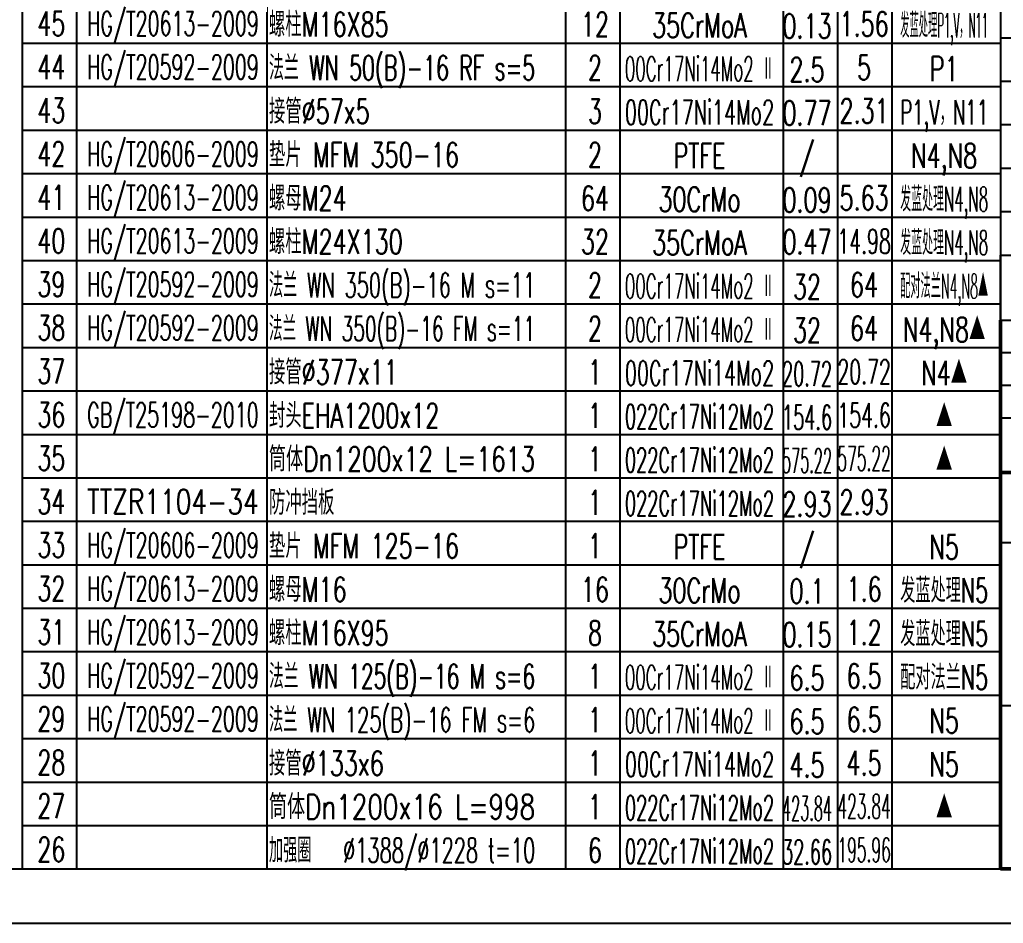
# Model space of a CAD drawing. Header units: millimetres. Extents: x -1250 to 28450, y -500 to 41550.
# Drawn here: x 9926 to 18977, y -500 to 7816 of the extents above; entities that cross this region are included whole.
import ezdxf
from ezdxf.enums import TextEntityAlignment as Align

# ---------------------------------------------------------------- set-up
doc = ezdxf.new("R2010")
doc.units = ezdxf.units.MM
doc.header["$LTSCALE"] = 500
for name, color, linetype in [('1轮廓实线层', 7, 'Continuous'), ('2细线层', 4, 'Continuous'), ('6文字层', 3, 'Continuous'), ('图框层', 7, 'Continuous')]:
    doc.layers.add(name, color=color, linetype=linetype)
for name, color, linetype, lineweight in [('字号尺寸', 1, 'Continuous', 25), ('表格线', 4, 'Continuous', 25), ('轮廓线', 7, 'Continuous', 50)]:
    doc.layers.add(name, color=color, linetype=linetype, lineweight=lineweight)
doc.styles.add('PC_TEXTSTYLE', font='romans.shx', dxfattribs={"width": 0.67, "bigfont": 'hzfs.shx'})

# ---------------------------------------------------------------- blocks, each defined once
blk = doc.blocks.new('PC_MXBTITLERECORD')
at = {"layer": '1轮廓实线层'}
for p, q in [((-180, 0), (-180, 12)), ((0, 0), (0, 12))]:
    blk.add_line(p, q, dxfattribs=at)
at = {"layer": '2细线层'}
for p, q in [((-169, 12), (-169, 0)), ((-132, 12), (-132, 0)), ((-99, 12), (-99, 0)), ((-88, 12), (-88, 0)), ((-53, 12), (-53, 0)), ((-42, 12), (-42, 6)), ((-30, 12), (-30, 0)), ((-30, 6), (-53, 6))]:
    blk.add_line(p, q, dxfattribs=at)
at = {"style": 'PC_TEXTSTYLE', "flags": 1}
blk.add_attdef('Fo oFShowMe', (-53, 6), '', height=0.00000005, dxfattribs=at)
at = {"layer": '6文字层', "style": 'PC_TEXTSTYLE', "width": 0.667}
for s, height, p in [('单 件', 4, (-47.45, 8.84)), ('总 计', 4, (-35.96, 8.94)), ('序号', 5, (-174.77, 6)), ('代     号', 5, (-151.09, 6)), ('名     称', 5, (-116.06, 6)), ('数量', 5, (-93.71, 6)), ('材      料', 5, (-71.89, 6)), ('备     注', 5, (-15.57, 6)), ('重    量', 4, (-41.65, 2.94))]:
    blk.add_text(s, height=height, dxfattribs=at).set_placement(p, align=Align.MIDDLE)
blk = doc.blocks.new('PC_MXB_BLOCK')
at = {"layer": '1轮廓实线层'}
for p, q in [((-180, 8), (-180, 0)), ((0, 8), (0, 0))]:
    blk.add_line(p, q, dxfattribs=at)
at = {"layer": '2细线层'}
for p, q in [((-180, 8), (0, 8)), ((-170, 8), (-170, 0)), ((-135, 8), (-135, 0)), ((-80, 8), (-80, 0)), ((-70, 8), (-70, 0)), ((-40, 8), (-40, 0)), ((-30, 8), (-30, 0)), ((-20, 8), (-20, 0)), ((-180, 0), (0, 0))]:
    blk.add_line(p, q, dxfattribs=at)
at = {"layer": '6文字层', "style": 'PC_TEXTSTYLE'}
for tag, width, p, p2 in [('序号', 0.761914, (-178.38, 1.35), (-170.92, 1.35)), ('代号', 3.223755, (-168.05, 1.35), (-136.48, 1.35)), ('名称', 4.940764, (-134.6, 1.2), (-85.61, 1.2)), ('数量', 0.899921, (-79.06, 1.2), (-70.17, 1.2)), ('材料', 2.770445, (-69.1, 1.01), (-41.63, 1.01)), ('单重', 0.940432, (-40.19, 0.89), (-30.98, 0.89)), ('总重', 1.004827, (-30, 1.27), (-20.16, 1.27)), ('备注', 1.618246, (-18.43, 1.02), (-2.25, 1.02))]:
    blk.add_attdef(tag, text='', height=4.5, dxfattribs=dict(at, width=width)).set_placement(p, p2, align=Align.FIT)

msp = doc.modelspace()

# ---------------------------------------------------------------- linework, layer by layer
for p, q in [((18950, 5050.32), (27950, 5050.32)), ((18950, 3650.23), (27950, 3650.23)), ((27950, 3650.23), (18950, 3650.23))]:
    msp.add_line(p, q)
at = {"layer": '2细线层'}
msp.add_line((-1250, -500), (28450, -500), dxfattribs=at)
at = {"layer": '图框层'}
msp.add_line((0, 0), (27950, 0), dxfattribs=at)
at = {"layer": '字号尺寸'}
for p, q in [((27950.57, 3000.19), (18950, 3000.19)), ((27950, 1502.48), (18950, 1502.48))]:
    msp.add_line(p, q, dxfattribs=at)
at = {"layer": '表格线'}
for p, q in [((27950, 4750.3), (18950, 4750.3)), ((27950, 4450.28), (18950, 4450.28)), ((27950, 4150.26), (18950, 4150.26))]:
    msp.add_line(p, q, dxfattribs=at)
at = {"layer": '轮廓线'}
for p, q in [((18950, 3650.23), (18950, 5050.32)), ((18950, 3650.23), (27950, 3650.23)), ((18950, 3650.23), (27950, 3650.23)), ((18950, 3650.23), (18950, 0)), ((18950, 3650.23), (27950, 3650.23)), ((18950, 0), (27950, 0))]:
    msp.add_line(p, q, dxfattribs=at)

# ---------------------------------------------------------------- block references
at = {"layer": '图框层'}
ref = msp.add_blockref('PC_MXB_BLOCK', (18950, 7600), dxfattribs=dict(at, xscale=50, yscale=50, zscale=50))
ref.add_attrib('材料', '35CrMoA', dxfattribs={"layer": '6文字层', "height": 225, "style": 'PC_TEXTSTYLE', "width": 0.67}).set_placement((16181.8, 7650.52), align=Align.CENTER)
ref.add_attrib('代号', 'HG/T20613-2009', dxfattribs={"layer": '6文字层', "height": 225, "style": 'PC_TEXTSTYLE', "width": 0.520522}).set_placement((10547.66, 7667.44), (12125.96, 7667.44), align=Align.FIT)
ref.add_attrib('序号', '45', dxfattribs={"layer": '6文字层', "height": 225, "style": 'PC_TEXTSTYLE', "width": 0.67}).set_placement((10217.42, 7667.44), align=Align.CENTER)
ref.add_attrib('名称', '螺柱M16X85', (12219.83, 7659.77), dxfattribs={"layer": '6文字层', "height": 225, "style": 'PC_TEXTSTYLE', "width": 0.67})
ref.add_attrib('数量', '12', dxfattribs={"layer": '6文字层', "height": 225, "style": 'PC_TEXTSTYLE', "width": 0.67}).set_placement((15219.4, 7659.77), align=Align.CENTER)
ref.add_attrib('备注', '发蓝处理P1,V，N11', dxfattribs={"layer": '6文字层', "height": 225, "style": 'PC_TEXTSTYLE', "width": 0.317132}).set_placement((18028.43, 7651.23), (18837.56, 7651.23), align=Align.FIT)
ref.add_attrib('单重', '0.13', dxfattribs={"layer": '6文字层', "height": 225, "style": 'PC_TEXTSTYLE', "width": 0.67}).set_placement((17170.84, 7644.36), align=Align.CENTER)
ref.add_attrib('总重', '1.56', dxfattribs={"layer": '6文字层', "height": 225, "style": 'PC_TEXTSTYLE', "width": 0.67}).set_placement((17695.97, 7663.28), align=Align.CENTER)
ref = msp.add_blockref('PC_MXB_BLOCK', (27950, 7650.32), dxfattribs=dict(at, xscale=50, yscale=50, zscale=50))
ref.add_attrib('材料', '35CrMoA', dxfattribs={"layer": '6文字层', "height": 225, "style": 'PC_TEXTSTYLE', "width": 0.67}).set_placement((25181.8, 7700.83), align=Align.CENTER)
ref.add_attrib('代号', 'HG/T20613-2009', dxfattribs={"layer": '6文字层', "height": 225, "style": 'PC_TEXTSTYLE', "width": 0.520522}).set_placement((19547.66, 7717.76), (21125.96, 7717.76), align=Align.FIT)
ref.add_attrib('序号', '6', dxfattribs={"layer": '6文字层', "height": 225, "style": 'PC_TEXTSTYLE', "width": 0.67}).set_placement((19217.42, 7717.76), align=Align.CENTER)
ref.add_attrib('名称', '螺柱M12X75', (21219.83, 7710.09), dxfattribs={"layer": '6文字层', "height": 225, "style": 'PC_TEXTSTYLE', "width": 0.67})
ref.add_attrib('数量', '12', dxfattribs={"layer": '6文字层', "height": 225, "style": 'PC_TEXTSTYLE', "width": 0.67}).set_placement((24219.4, 7710.09), align=Align.CENTER)
ref.add_attrib('备注', '发蓝处理N10,S,N9', dxfattribs={"layer": '6文字层', "height": 225, "style": 'PC_TEXTSTYLE', "width": 0.323649}).set_placement((27028.43, 7701.55), (27837.56, 7701.55), align=Align.FIT)
ref.add_attrib('单重', '0.13', dxfattribs={"layer": '6文字层', "height": 225, "style": 'PC_TEXTSTYLE', "width": 0.67}).set_placement((26170.84, 7694.67), align=Align.CENTER)
ref.add_attrib('总重', '1.56', dxfattribs={"layer": '6文字层', "height": 225, "style": 'PC_TEXTSTYLE', "width": 0.67}).set_placement((26695.97, 7713.6), align=Align.CENTER)
ref = msp.add_blockref('PC_MXB_BLOCK', (27950, 7250.32), dxfattribs=dict(at, xscale=50, yscale=50, zscale=50))
ref.add_attrib('材料', '00Cr17Ni14Mo2 Ⅱ', dxfattribs={"layer": '6文字层', "height": 225, "style": 'PC_TEXTSTYLE', "width": 0.448367}).set_placement((24494.96, 7300.83), (25868.64, 7300.83), align=Align.FIT)
ref.add_attrib('代号', 'HG/T20592-2009', dxfattribs={"layer": '6文字层', "height": 225, "style": 'PC_TEXTSTYLE', "width": 0.520522}).set_placement((19547.66, 7317.76), (21125.96, 7317.76), align=Align.FIT)
ref.add_attrib('序号', '5', dxfattribs={"layer": '6文字层', "height": 225, "style": 'PC_TEXTSTYLE', "width": 0.67}).set_placement((19217.42, 7317.76), align=Align.CENTER)
ref.add_attrib('名称', '法兰 WN 25(B)-16 M s=4', dxfattribs={"layer": '6文字层', "height": 225, "style": 'PC_TEXTSTYLE', "width": 0.548754}).set_placement((21219.83, 7310.09), (23669.63, 7310.09), align=Align.FIT)
ref.add_attrib('数量', '3', dxfattribs={"layer": '6文字层', "height": 225, "style": 'PC_TEXTSTYLE', "width": 0.67}).set_placement((24219.4, 7310.09), align=Align.CENTER)
ref.add_attrib('备注', '配对法兰N10,S,N9', dxfattribs={"layer": '6文字层', "height": 225, "style": 'PC_TEXTSTYLE', "width": 0.323649}).set_placement((27028.43, 7301.55), (27837.56, 7301.55), align=Align.FIT)
ref.add_attrib('单重', '1', dxfattribs={"layer": '6文字层', "height": 225, "style": 'PC_TEXTSTYLE', "width": 0.67}).set_placement((26170.84, 7294.67), align=Align.CENTER)
ref.add_attrib('总重', '3', dxfattribs={"layer": '6文字层', "height": 225, "style": 'PC_TEXTSTYLE', "width": 0.67}).set_placement((26695.97, 7313.6), align=Align.CENTER)
ref = msp.add_blockref('PC_MXB_BLOCK', (18950, 7200), dxfattribs=dict(at, xscale=50, yscale=50, zscale=50))
ref.add_attrib('材料', '00Cr17Ni14Mo2 Ⅱ', dxfattribs={"layer": '6文字层', "height": 225, "style": 'PC_TEXTSTYLE', "width": 0.448367}).set_placement((15494.96, 7250.52), (16868.64, 7250.52), align=Align.FIT)
ref.add_attrib('代号', 'HG/T20592-2009', dxfattribs={"layer": '6文字层', "height": 225, "style": 'PC_TEXTSTYLE', "width": 0.520522}).set_placement((10547.66, 7267.44), (12125.96, 7267.44), align=Align.FIT)
ref.add_attrib('序号', '44', dxfattribs={"layer": '6文字层', "height": 225, "style": 'PC_TEXTSTYLE', "width": 0.67}).set_placement((10217.42, 7267.44), align=Align.CENTER)
ref.add_attrib('名称', '法兰 WN 50(B)-16 RF s=5', dxfattribs={"layer": '6文字层', "height": 225, "style": 'PC_TEXTSTYLE', "width": 0.530915}).set_placement((12219.83, 7259.77), (14669.63, 7259.77), align=Align.FIT)
ref.add_attrib('数量', '2', dxfattribs={"layer": '6文字层', "height": 225, "style": 'PC_TEXTSTYLE', "width": 0.67}).set_placement((15219.4, 7259.77), align=Align.CENTER)
ref.add_attrib('备注', 'P1', dxfattribs={"layer": '6文字层', "height": 225, "style": 'PC_TEXTSTYLE', "width": 0.67}).set_placement((18433, 7251.23), align=Align.CENTER)
ref.add_attrib('单重', '2.5', dxfattribs={"layer": '6文字层', "height": 225, "style": 'PC_TEXTSTYLE', "width": 0.67}).set_placement((17170.84, 7244.36), align=Align.CENTER)
ref.add_attrib('总重', '5', dxfattribs={"layer": '6文字层', "height": 225, "style": 'PC_TEXTSTYLE', "width": 0.67}).set_placement((17695.97, 7263.28), align=Align.CENTER)
ref = msp.add_blockref('PC_MXB_BLOCK', (27950, 6850.32), dxfattribs=dict(at, xscale=50, yscale=50, zscale=50))
ref.add_attrib('材料', '00Cr17Ni14Mo2 Ⅱ', dxfattribs={"layer": '6文字层', "height": 225, "style": 'PC_TEXTSTYLE', "width": 0.448367}).set_placement((24494.96, 6900.83), (25868.64, 6900.83), align=Align.FIT)
ref.add_attrib('代号', 'HG/T20592-2009', dxfattribs={"layer": '6文字层', "height": 225, "style": 'PC_TEXTSTYLE', "width": 0.520522}).set_placement((19547.66, 6917.76), (21125.96, 6917.76), align=Align.FIT)
ref.add_attrib('序号', '4', dxfattribs={"layer": '6文字层', "height": 225, "style": 'PC_TEXTSTYLE', "width": 0.67}).set_placement((19217.42, 6917.76), align=Align.CENTER)
ref.add_attrib('名称', '法兰 WN 25(B)-16 FM s=4', dxfattribs={"layer": '6文字层', "height": 225, "style": 'PC_TEXTSTYLE', "width": 0.52603}).set_placement((21219.83, 6910.09), (23669.63, 6910.09), align=Align.FIT)
ref.add_attrib('数量', '3', dxfattribs={"layer": '6文字层', "height": 225, "style": 'PC_TEXTSTYLE', "width": 0.67}).set_placement((24219.4, 6910.09), align=Align.CENTER)
ref.add_attrib('备注', 'N10,S,N9', dxfattribs={"layer": '6文字层', "height": 225, "style": 'PC_TEXTSTYLE', "width": 0.539415}).set_placement((27028.43, 6901.55), (27837.56, 6901.55), align=Align.FIT)
ref.add_attrib('单重', '1', dxfattribs={"layer": '6文字层', "height": 225, "style": 'PC_TEXTSTYLE', "width": 0.67}).set_placement((26170.84, 6894.67), align=Align.CENTER)
ref.add_attrib('总重', '3', dxfattribs={"layer": '6文字层', "height": 225, "style": 'PC_TEXTSTYLE', "width": 0.67}).set_placement((26695.97, 6913.6), align=Align.CENTER)
ref = msp.add_blockref('PC_MXB_BLOCK', (18950, 6800), dxfattribs=dict(at, xscale=50, yscale=50, zscale=50))
ref.add_attrib('材料', '00Cr17Ni14Mo2', dxfattribs={"layer": '6文字层', "height": 225, "style": 'PC_TEXTSTYLE', "width": 0.525451}).set_placement((15494.96, 6850.52), (16868.64, 6850.52), align=Align.FIT)
ref.add_attrib('序号', '43', dxfattribs={"layer": '6文字层', "height": 225, "style": 'PC_TEXTSTYLE', "width": 0.67}).set_placement((10217.42, 6867.44), align=Align.CENTER)
ref.add_attrib('名称', '接管%%c57x5', (12219.83, 6859.77), dxfattribs={"layer": '6文字层', "height": 225, "style": 'PC_TEXTSTYLE', "width": 0.67})
ref.add_attrib('数量', '3', dxfattribs={"layer": '6文字层', "height": 225, "style": 'PC_TEXTSTYLE', "width": 0.67}).set_placement((15219.4, 6859.77), align=Align.CENTER)
ref.add_attrib('备注', 'P1,V，N11', dxfattribs={"layer": '6文字层', "height": 225, "style": 'PC_TEXTSTYLE', "width": 0.521553}).set_placement((18028.43, 6851.23), (18837.56, 6851.23), align=Align.FIT)
ref.add_attrib('单重', '0.77', dxfattribs={"layer": '6文字层', "height": 225, "style": 'PC_TEXTSTYLE', "width": 0.67}).set_placement((17170.84, 6844.36), align=Align.CENTER)
ref.add_attrib('总重', '2.31', dxfattribs={"layer": '6文字层', "height": 225, "style": 'PC_TEXTSTYLE', "width": 0.67}).set_placement((17695.97, 6863.28), align=Align.CENTER)
ref = msp.add_blockref('PC_MXB_BLOCK', (18950, 6400), dxfattribs=dict(at, xscale=50, yscale=50, zscale=50))
ref.add_attrib('材料', 'PTFE', dxfattribs={"layer": '6文字层', "height": 225, "style": 'PC_TEXTSTYLE', "width": 0.67}).set_placement((16181.8, 6450.52), align=Align.CENTER)
ref.add_attrib('代号', 'HG/T20606-2009', dxfattribs={"layer": '6文字层', "height": 225, "style": 'PC_TEXTSTYLE', "width": 0.520522}).set_placement((10547.66, 6467.44), (12125.96, 6467.44), align=Align.FIT)
ref.add_attrib('序号', '42', dxfattribs={"layer": '6文字层', "height": 225, "style": 'PC_TEXTSTYLE', "width": 0.67}).set_placement((10217.42, 6467.44), align=Align.CENTER)
ref.add_attrib('名称', '垫片 MFM 350-16', (12219.83, 6459.77), dxfattribs={"layer": '6文字层', "height": 225, "style": 'PC_TEXTSTYLE', "width": 0.67})
ref.add_attrib('数量', '2', dxfattribs={"layer": '6文字层', "height": 225, "style": 'PC_TEXTSTYLE', "width": 0.67}).set_placement((15219.4, 6459.77), align=Align.CENTER)
ref.add_attrib('备注', 'N4,N8', dxfattribs={"layer": '6文字层', "height": 225, "style": 'PC_TEXTSTYLE', "width": 0.67}).set_placement((18433, 6451.23), align=Align.CENTER)
ref.add_attrib('单重', '/', dxfattribs={"layer": '6文字层', "height": 225, "style": 'PC_TEXTSTYLE', "width": 0.67}).set_placement((17170.84, 6444.36), align=Align.CENTER)
ref = msp.add_blockref('PC_MXB_BLOCK', (27950, 6450.32), dxfattribs=dict(at, xscale=50, yscale=50, zscale=50))
ref.add_attrib('材料', '00Cr17Ni14Mo2', dxfattribs={"layer": '6文字层', "height": 225, "style": 'PC_TEXTSTYLE', "width": 0.525451}).set_placement((24494.96, 6500.83), (25868.64, 6500.83), align=Align.FIT)
ref.add_attrib('序号', '3', dxfattribs={"layer": '6文字层', "height": 225, "style": 'PC_TEXTSTYLE', "width": 0.67}).set_placement((19217.42, 6517.76), align=Align.CENTER)
ref.add_attrib('名称', '接管%%c32x4', (21219.83, 6510.09), dxfattribs={"layer": '6文字层', "height": 225, "style": 'PC_TEXTSTYLE', "width": 0.67})
ref.add_attrib('数量', '1', dxfattribs={"layer": '6文字层', "height": 225, "style": 'PC_TEXTSTYLE', "width": 0.67}).set_placement((24219.4, 6510.09), align=Align.CENTER)
ref.add_attrib('备注', 'N10', dxfattribs={"layer": '6文字层', "height": 225, "style": 'PC_TEXTSTYLE', "width": 0.67}).set_placement((27433, 6501.55), align=Align.CENTER)
ref.add_attrib('单重', '0.44', dxfattribs={"layer": '6文字层', "height": 225, "style": 'PC_TEXTSTYLE', "width": 0.631949}).set_placement((25940.63, 6494.67), (26401.05, 6494.67), align=Align.FIT)
ref.add_attrib('总重', '0.44', dxfattribs={"layer": '6文字层', "height": 225, "style": 'PC_TEXTSTYLE', "width": 0.67}).set_placement((26695.97, 6513.6), align=Align.CENTER)
ref = msp.add_blockref('PC_MXB_BLOCK', (27950, 6050.32), dxfattribs=dict(at, xscale=50, yscale=50, zscale=50))
ref.add_attrib('材料', '00Cr17Ni14Mo2', dxfattribs={"layer": '6文字层', "height": 225, "style": 'PC_TEXTSTYLE', "width": 0.525451}).set_placement((24494.96, 6100.83), (25868.64, 6100.83), align=Align.FIT)
ref.add_attrib('序号', '2', dxfattribs={"layer": '6文字层', "height": 225, "style": 'PC_TEXTSTYLE', "width": 0.67}).set_placement((19217.42, 6117.76), align=Align.CENTER)
ref.add_attrib('名称', '接管%%c32x4', (21219.83, 6110.09), dxfattribs={"layer": '6文字层', "height": 225, "style": 'PC_TEXTSTYLE', "width": 0.67})
ref.add_attrib('数量', '1', dxfattribs={"layer": '6文字层', "height": 225, "style": 'PC_TEXTSTYLE', "width": 0.67}).set_placement((24219.4, 6110.09), align=Align.CENTER)
ref.add_attrib('备注', 'S', dxfattribs={"layer": '6文字层', "height": 225, "style": 'PC_TEXTSTYLE', "width": 0.67}).set_placement((27433, 6101.55), align=Align.CENTER)
ref.add_attrib('单重', '0.55', dxfattribs={"layer": '6文字层', "height": 225, "style": 'PC_TEXTSTYLE', "width": 0.67}).set_placement((26170.84, 6094.67), align=Align.CENTER)
ref.add_attrib('总重', '0.55', dxfattribs={"layer": '6文字层', "height": 225, "style": 'PC_TEXTSTYLE', "width": 0.67}).set_placement((26695.97, 6113.6), align=Align.CENTER)
ref = msp.add_blockref('PC_MXB_BLOCK', (18950, 6000), dxfattribs=dict(at, xscale=50, yscale=50, zscale=50))
ref.add_attrib('材料', '30CrMo', dxfattribs={"layer": '6文字层', "height": 225, "style": 'PC_TEXTSTYLE', "width": 0.67}).set_placement((16181.8, 6050.52), align=Align.CENTER)
ref.add_attrib('代号', 'HG/T20613-2009', dxfattribs={"layer": '6文字层', "height": 225, "style": 'PC_TEXTSTYLE', "width": 0.520522}).set_placement((10547.66, 6067.44), (12125.96, 6067.44), align=Align.FIT)
ref.add_attrib('序号', '41', dxfattribs={"layer": '6文字层', "height": 225, "style": 'PC_TEXTSTYLE', "width": 0.67}).set_placement((10217.42, 6067.44), align=Align.CENTER)
ref.add_attrib('名称', '螺母M24', (12219.83, 6059.77), dxfattribs={"layer": '6文字层', "height": 225, "style": 'PC_TEXTSTYLE', "width": 0.67})
ref.add_attrib('数量', '64', dxfattribs={"layer": '6文字层', "height": 225, "style": 'PC_TEXTSTYLE', "width": 0.67}).set_placement((15219.4, 6059.77), align=Align.CENTER)
ref.add_attrib('备注', '发蓝处理N4,N8', dxfattribs={"layer": '6文字层', "height": 225, "style": 'PC_TEXTSTYLE', "width": 0.409683}).set_placement((18028.43, 6051.23), (18837.56, 6051.23), align=Align.FIT)
ref.add_attrib('单重', '0.09', dxfattribs={"layer": '6文字层', "height": 225, "style": 'PC_TEXTSTYLE', "width": 0.67}).set_placement((17170.84, 6044.36), align=Align.CENTER)
ref.add_attrib('总重', '5.63', dxfattribs={"layer": '6文字层', "height": 225, "style": 'PC_TEXTSTYLE', "width": 0.67}).set_placement((17695.97, 6063.28), align=Align.CENTER)
ref = msp.add_blockref('PC_MXB_BLOCK', (18950, 5600), dxfattribs=dict(at, xscale=50, yscale=50, zscale=50))
ref.add_attrib('材料', '35CrMoA', dxfattribs={"layer": '6文字层', "height": 225, "style": 'PC_TEXTSTYLE', "width": 0.67}).set_placement((16181.8, 5650.52), align=Align.CENTER)
ref.add_attrib('代号', 'HG/T20613-2009', dxfattribs={"layer": '6文字层', "height": 225, "style": 'PC_TEXTSTYLE', "width": 0.520522}).set_placement((10547.66, 5667.44), (12125.96, 5667.44), align=Align.FIT)
ref.add_attrib('序号', '40', dxfattribs={"layer": '6文字层', "height": 225, "style": 'PC_TEXTSTYLE', "width": 0.67}).set_placement((10217.42, 5667.44), align=Align.CENTER)
ref.add_attrib('名称', '螺柱M24X130', (12219.83, 5659.77), dxfattribs={"layer": '6文字层', "height": 225, "style": 'PC_TEXTSTYLE', "width": 0.67})
ref.add_attrib('数量', '32', dxfattribs={"layer": '6文字层', "height": 225, "style": 'PC_TEXTSTYLE', "width": 0.67}).set_placement((15219.4, 5659.77), align=Align.CENTER)
ref.add_attrib('备注', '发蓝处理N4,N8', dxfattribs={"layer": '6文字层', "height": 225, "style": 'PC_TEXTSTYLE', "width": 0.409683}).set_placement((18028.43, 5651.23), (18837.56, 5651.23), align=Align.FIT)
ref.add_attrib('单重', '0.47', dxfattribs={"layer": '6文字层', "height": 225, "style": 'PC_TEXTSTYLE', "width": 0.67}).set_placement((17170.84, 5659.17), align=Align.CENTER)
ref.add_attrib('总重', '14.98', dxfattribs={"layer": '6文字层', "height": 225, "style": 'PC_TEXTSTYLE', "width": 0.527759}).set_placement((17450, 5663.28), (17941.95, 5663.28), align=Align.FIT)
ref = msp.add_blockref('PC_MXB_BLOCK', (27950, 5650.32), dxfattribs=dict(at, xscale=50, yscale=50, zscale=50))
ref.add_attrib('材料', '组合件', dxfattribs={"layer": '6文字层', "height": 225, "style": 'PC_TEXTSTYLE', "width": 0.67}).set_placement((25181.8, 5700.83), align=Align.CENTER)
ref.add_attrib('代号', 'TTZR1104-01', dxfattribs={"layer": '6文字层', "height": 225, "style": 'PC_TEXTSTYLE', "width": 0.701465}).set_placement((19547.66, 5717.76), (21125.96, 5717.76), align=Align.FIT)
ref.add_attrib('序号', '1', dxfattribs={"layer": '6文字层', "height": 225, "style": 'PC_TEXTSTYLE', "width": 0.67}).set_placement((19217.42, 5717.76), align=Align.CENTER)
ref.add_attrib('名称', '裙座', (21219.83, 5710.09), dxfattribs={"layer": '6文字层', "height": 225, "style": 'PC_TEXTSTYLE', "width": 0.67})
ref.add_attrib('数量', '1', dxfattribs={"layer": '6文字层', "height": 225, "style": 'PC_TEXTSTYLE', "width": 0.67}).set_placement((24219.4, 5710.09), align=Align.CENTER)
ref.add_attrib('单重', '4978.25', dxfattribs={"layer": '6文字层', "height": 225, "style": 'PC_TEXTSTYLE', "width": 0.338366}).set_placement((25940.63, 5694.67), (26401.05, 5694.67), align=Align.FIT)
ref.add_attrib('总重', '4978.25', dxfattribs={"layer": '6文字层', "height": 225, "style": 'PC_TEXTSTYLE', "width": 0.361536}).set_placement((26450, 5713.6), (26941.95, 5713.6), align=Align.FIT)
at = {"layer": '图框层', "xscale": 50, "yscale": 50, "zscale": 50}
msp.add_blockref('PC_MXBTITLERECORD', (27950, 5050.32), dxfattribs=at)
at = {"layer": '图框层'}
ref = msp.add_blockref('PC_MXB_BLOCK', (18950, 5200), dxfattribs=dict(at, xscale=50, yscale=50, zscale=50))
ref.add_attrib('材料', '00Cr17Ni14Mo2 Ⅱ', dxfattribs={"layer": '6文字层', "height": 225, "style": 'PC_TEXTSTYLE', "width": 0.448367}).set_placement((15494.96, 5250.52), (16868.64, 5250.52), align=Align.FIT)
ref.add_attrib('代号', 'HG/T20592-2009', dxfattribs={"layer": '6文字层', "height": 225, "style": 'PC_TEXTSTYLE', "width": 0.520522}).set_placement((10547.66, 5267.44), (12125.96, 5267.44), align=Align.FIT)
ref.add_attrib('序号', '39', dxfattribs={"layer": '6文字层', "height": 225, "style": 'PC_TEXTSTYLE', "width": 0.67}).set_placement((10217.42, 5267.44), align=Align.CENTER)
ref.add_attrib('名称', '法兰 WN 350(B)-16 M s=11', dxfattribs={"layer": '6文字层', "height": 225, "style": 'PC_TEXTSTYLE', "width": 0.508482}).set_placement((12219.83, 5259.77), (14669.63, 5259.77), align=Align.FIT)
ref.add_attrib('数量', '2', dxfattribs={"layer": '6文字层', "height": 225, "style": 'PC_TEXTSTYLE', "width": 0.67}).set_placement((15219.4, 5259.77), align=Align.CENTER)
ref.add_attrib('备注', '配对法兰N4,N8▲', dxfattribs={"layer": '6文字层', "height": 225, "style": 'PC_TEXTSTYLE', "width": 0.3628}).set_placement((18028.43, 5251.23), (18837.56, 5251.23), align=Align.FIT)
ref.add_attrib('单重', '32', dxfattribs={"layer": '6文字层', "height": 225, "style": 'PC_TEXTSTYLE', "width": 0.67}).set_placement((17170.84, 5244.36), align=Align.CENTER)
ref.add_attrib('总重', '64', dxfattribs={"layer": '6文字层', "height": 225, "style": 'PC_TEXTSTYLE', "width": 0.67}).set_placement((17695.97, 5263.28), align=Align.CENTER)
ref = msp.add_blockref('PC_MXB_BLOCK', (18950, 4800), dxfattribs=dict(at, xscale=50, yscale=50, zscale=50))
ref.add_attrib('材料', '00Cr17Ni14Mo2 Ⅱ', dxfattribs={"layer": '6文字层', "height": 225, "style": 'PC_TEXTSTYLE', "width": 0.448367}).set_placement((15494.96, 4850.52), (16868.64, 4850.52), align=Align.FIT)
ref.add_attrib('代号', 'HG/T20592-2009', dxfattribs={"layer": '6文字层', "height": 225, "style": 'PC_TEXTSTYLE', "width": 0.520522}).set_placement((10547.66, 4867.44), (12125.96, 4867.44), align=Align.FIT)
ref.add_attrib('序号', '38', dxfattribs={"layer": '6文字层', "height": 225, "style": 'PC_TEXTSTYLE', "width": 0.67}).set_placement((10217.42, 4867.44), align=Align.CENTER)
ref.add_attrib('名称', '法兰 WN 350(B)-16 FM s=11', dxfattribs={"layer": '6文字层', "height": 225, "style": 'PC_TEXTSTYLE', "width": 0.488911}).set_placement((12219.83, 4859.77), (14669.63, 4859.77), align=Align.FIT)
ref.add_attrib('数量', '2', dxfattribs={"layer": '6文字层', "height": 225, "style": 'PC_TEXTSTYLE', "width": 0.67}).set_placement((15219.4, 4859.77), align=Align.CENTER)
ref.add_attrib('备注', 'N4,N8▲', dxfattribs={"layer": '6文字层', "height": 225, "style": 'PC_TEXTSTYLE', "width": 0.67}).set_placement((18433, 4851.23), align=Align.CENTER)
ref.add_attrib('单重', '32', dxfattribs={"layer": '6文字层', "height": 225, "style": 'PC_TEXTSTYLE', "width": 0.67}).set_placement((17170.84, 4844.36), align=Align.CENTER)
ref.add_attrib('总重', '64', dxfattribs={"layer": '6文字层', "height": 225, "style": 'PC_TEXTSTYLE', "width": 0.67}).set_placement((17695.97, 4863.28), align=Align.CENTER)
ref = msp.add_blockref('PC_MXB_BLOCK', (18950, 4400), dxfattribs=dict(at, xscale=50, yscale=50, zscale=50))
ref.add_attrib('材料', '00Cr17Ni14Mo2', dxfattribs={"layer": '6文字层', "height": 225, "style": 'PC_TEXTSTYLE', "width": 0.525451}).set_placement((15494.96, 4450.52), (16868.64, 4450.52), align=Align.FIT)
ref.add_attrib('序号', '37', dxfattribs={"layer": '6文字层', "height": 225, "style": 'PC_TEXTSTYLE', "width": 0.67}).set_placement((10217.42, 4467.44), align=Align.CENTER)
ref.add_attrib('名称', '接管%%c377x11', (12219.83, 4459.77), dxfattribs={"layer": '6文字层', "height": 225, "style": 'PC_TEXTSTYLE', "width": 0.67})
ref.add_attrib('数量', '1', dxfattribs={"layer": '6文字层', "height": 225, "style": 'PC_TEXTSTYLE', "width": 0.67}).set_placement((15219.4, 4459.77), align=Align.CENTER)
ref.add_attrib('备注', 'N4▲', dxfattribs={"layer": '6文字层', "height": 225, "style": 'PC_TEXTSTYLE', "width": 0.67}).set_placement((18433, 4451.23), align=Align.CENTER)
ref.add_attrib('单重', '20.72', dxfattribs={"layer": '6文字层', "height": 225, "style": 'PC_TEXTSTYLE', "width": 0.493937}).set_placement((16940.63, 4444.36), (17401.05, 4444.36), align=Align.FIT)
ref.add_attrib('总重', '20.72', dxfattribs={"layer": '6文字层', "height": 225, "style": 'PC_TEXTSTYLE', "width": 0.527759}).set_placement((17450, 4463.28), (17941.95, 4463.28), align=Align.FIT)
ref = msp.add_blockref('PC_MXB_BLOCK', (18950, 4000), dxfattribs=dict(at, xscale=50, yscale=50, zscale=50))
ref.add_attrib('材料', '022Cr17Ni12Mo2', dxfattribs={"layer": '6文字层', "height": 225, "style": 'PC_TEXTSTYLE', "width": 0.485644}).set_placement((15494.96, 4050.52), (16868.64, 4050.52), align=Align.FIT)
ref.add_attrib('代号', 'GB/T25198-2010', dxfattribs={"layer": '6文字层', "height": 225, "style": 'PC_TEXTSTYLE', "width": 0.520522}).set_placement((10547.66, 4067.44), (12125.96, 4067.44), align=Align.FIT)
ref.add_attrib('序号', '36', dxfattribs={"layer": '6文字层', "height": 225, "style": 'PC_TEXTSTYLE', "width": 0.67}).set_placement((10217.42, 4067.44), align=Align.CENTER)
ref.add_attrib('名称', '封头EHA1200x12', (12219.83, 4059.77), dxfattribs={"layer": '6文字层', "height": 225, "style": 'PC_TEXTSTYLE', "width": 0.67})
ref.add_attrib('数量', '1', dxfattribs={"layer": '6文字层', "height": 225, "style": 'PC_TEXTSTYLE', "width": 0.67}).set_placement((15219.4, 4059.77), align=Align.CENTER)
ref.add_attrib('备注', '▲', dxfattribs={"layer": '6文字层', "height": 225, "style": 'PC_TEXTSTYLE', "width": 0.67}).set_placement((18433, 4051.23), align=Align.CENTER)
ref.add_attrib('单重', '154.6', dxfattribs={"layer": '6文字层', "height": 225, "style": 'PC_TEXTSTYLE', "width": 0.493937}).set_placement((16940.63, 4044.36), (17401.05, 4044.36), align=Align.FIT)
ref.add_attrib('总重', '154.6', dxfattribs={"layer": '6文字层', "height": 225, "style": 'PC_TEXTSTYLE', "width": 0.527759}).set_placement((17450, 4063.28), (17941.95, 4063.28), align=Align.FIT)
ref = msp.add_blockref('PC_MXB_BLOCK', (18950, 3600), dxfattribs=dict(at, xscale=50, yscale=50, zscale=50))
ref.add_attrib('材料', '022Cr17Ni12Mo2', dxfattribs={"layer": '6文字层', "height": 225, "style": 'PC_TEXTSTYLE', "width": 0.485644}).set_placement((15494.96, 3650.52), (16868.64, 3650.52), align=Align.FIT)
ref.add_attrib('序号', '35', dxfattribs={"layer": '6文字层', "height": 225, "style": 'PC_TEXTSTYLE', "width": 0.67}).set_placement((10217.42, 3667.44), align=Align.CENTER)
ref.add_attrib('名称', '筒体Dn1200x12 L=1613', dxfattribs={"layer": '6文字层', "height": 225, "style": 'PC_TEXTSTYLE', "width": 0.627004}).set_placement((12219.83, 3659.77), (14669.63, 3659.77), align=Align.FIT)
ref.add_attrib('数量', '1', dxfattribs={"layer": '6文字层', "height": 225, "style": 'PC_TEXTSTYLE', "width": 0.67}).set_placement((15219.4, 3659.77), align=Align.CENTER)
ref.add_attrib('备注', '▲', dxfattribs={"layer": '6文字层', "height": 225, "style": 'PC_TEXTSTYLE', "width": 0.67}).set_placement((18433, 3651.23), align=Align.CENTER)
ref.add_attrib('单重', '575.22', dxfattribs={"layer": '6文字层', "height": 225, "style": 'PC_TEXTSTYLE', "width": 0.401612}).set_placement((16940.63, 3644.36), (17401.05, 3644.36), align=Align.FIT)
ref.add_attrib('总重', '575.22', dxfattribs={"layer": '6文字层', "height": 225, "style": 'PC_TEXTSTYLE', "width": 0.429112}).set_placement((17450, 3663.28), (17941.95, 3663.28), align=Align.FIT)
ref = msp.add_blockref('PC_MXB_BLOCK', (18950, 3200), dxfattribs=dict(at, xscale=50, yscale=50, zscale=50))
ref.add_attrib('材料', '022Cr17Ni12Mo2', dxfattribs={"layer": '6文字层', "height": 225, "style": 'PC_TEXTSTYLE', "width": 0.485644}).set_placement((15494.96, 3250.52), (16868.64, 3250.52), align=Align.FIT)
ref.add_attrib('代号', 'TTZR1104-34', dxfattribs={"layer": '6文字层', "height": 225, "style": 'PC_TEXTSTYLE', "width": 0.678837}).set_placement((10547.66, 3267.44), (12125.96, 3267.44), align=Align.FIT)
ref.add_attrib('序号', '34', dxfattribs={"layer": '6文字层', "height": 225, "style": 'PC_TEXTSTYLE', "width": 0.67}).set_placement((10217.42, 3267.44), align=Align.CENTER)
ref.add_attrib('名称', '防冲挡板', (12219.83, 3259.77), dxfattribs={"layer": '6文字层', "height": 225, "style": 'PC_TEXTSTYLE', "width": 0.67})
ref.add_attrib('数量', '1', dxfattribs={"layer": '6文字层', "height": 225, "style": 'PC_TEXTSTYLE', "width": 0.67}).set_placement((15219.4, 3259.77), align=Align.CENTER)
ref.add_attrib('单重', '2.93', dxfattribs={"layer": '6文字层', "height": 225, "style": 'PC_TEXTSTYLE', "width": 0.67}).set_placement((17170.84, 3244.36), align=Align.CENTER)
ref.add_attrib('总重', '2.93', dxfattribs={"layer": '6文字层', "height": 225, "style": 'PC_TEXTSTYLE', "width": 0.67}).set_placement((17695.97, 3263.28), align=Align.CENTER)
ref = msp.add_blockref('PC_MXB_BLOCK', (18950, 2800), dxfattribs=dict(at, xscale=50, yscale=50, zscale=50))
ref.add_attrib('材料', 'PTFE', dxfattribs={"layer": '6文字层', "height": 225, "style": 'PC_TEXTSTYLE', "width": 0.67}).set_placement((16181.8, 2850.52), align=Align.CENTER)
ref.add_attrib('代号', 'HG/T20606-2009', dxfattribs={"layer": '6文字层', "height": 225, "style": 'PC_TEXTSTYLE', "width": 0.520522}).set_placement((10547.66, 2867.44), (12125.96, 2867.44), align=Align.FIT)
ref.add_attrib('序号', '33', dxfattribs={"layer": '6文字层', "height": 225, "style": 'PC_TEXTSTYLE', "width": 0.67}).set_placement((10217.42, 2867.44), align=Align.CENTER)
ref.add_attrib('名称', '垫片 MFM 125-16', (12219.83, 2859.77), dxfattribs={"layer": '6文字层', "height": 225, "style": 'PC_TEXTSTYLE', "width": 0.67})
ref.add_attrib('数量', '1', dxfattribs={"layer": '6文字层', "height": 225, "style": 'PC_TEXTSTYLE', "width": 0.67}).set_placement((15219.4, 2859.77), align=Align.CENTER)
ref.add_attrib('备注', 'N5', dxfattribs={"layer": '6文字层', "height": 225, "style": 'PC_TEXTSTYLE', "width": 0.67}).set_placement((18433, 2851.23), align=Align.CENTER)
ref.add_attrib('单重', '/', dxfattribs={"layer": '6文字层', "height": 225, "style": 'PC_TEXTSTYLE', "width": 0.67}).set_placement((17170.84, 2844.36), align=Align.CENTER)
ref = msp.add_blockref('PC_MXB_BLOCK', (18950, 2400), dxfattribs=dict(at, xscale=50, yscale=50, zscale=50))
ref.add_attrib('材料', '30CrMo', dxfattribs={"layer": '6文字层', "height": 225, "style": 'PC_TEXTSTYLE', "width": 0.67}).set_placement((16181.8, 2450.52), align=Align.CENTER)
ref.add_attrib('代号', 'HG/T20613-2009', dxfattribs={"layer": '6文字层', "height": 225, "style": 'PC_TEXTSTYLE', "width": 0.520522}).set_placement((10547.66, 2467.44), (12125.96, 2467.44), align=Align.FIT)
ref.add_attrib('序号', '32', dxfattribs={"layer": '6文字层', "height": 225, "style": 'PC_TEXTSTYLE', "width": 0.67}).set_placement((10217.42, 2467.44), align=Align.CENTER)
ref.add_attrib('名称', '螺母M16', (12219.83, 2459.77), dxfattribs={"layer": '6文字层', "height": 225, "style": 'PC_TEXTSTYLE', "width": 0.67})
ref.add_attrib('数量', '16', dxfattribs={"layer": '6文字层', "height": 225, "style": 'PC_TEXTSTYLE', "width": 0.67}).set_placement((15219.4, 2459.77), align=Align.CENTER)
ref.add_attrib('备注', '发蓝处理N5', dxfattribs={"layer": '6文字层', "height": 225, "style": 'PC_TEXTSTYLE', "width": 0.570666}).set_placement((18028.43, 2451.23), (18837.56, 2451.23), align=Align.FIT)
ref.add_attrib('单重', '0.1', dxfattribs={"layer": '6文字层', "height": 225, "style": 'PC_TEXTSTYLE', "width": 0.67}).set_placement((17170.84, 2444.36), align=Align.CENTER)
ref.add_attrib('总重', '1.6', dxfattribs={"layer": '6文字层', "height": 225, "style": 'PC_TEXTSTYLE', "width": 0.67}).set_placement((17695.97, 2463.28), align=Align.CENTER)
ref = msp.add_blockref('PC_MXB_BLOCK', (18950, 2000), dxfattribs=dict(at, xscale=50, yscale=50, zscale=50))
ref.add_attrib('材料', '35CrMoA', dxfattribs={"layer": '6文字层', "height": 225, "style": 'PC_TEXTSTYLE', "width": 0.67}).set_placement((16181.8, 2050.52), align=Align.CENTER)
ref.add_attrib('代号', 'HG/T20613-2009', dxfattribs={"layer": '6文字层', "height": 225, "style": 'PC_TEXTSTYLE', "width": 0.520522}).set_placement((10547.66, 2067.44), (12125.96, 2067.44), align=Align.FIT)
ref.add_attrib('序号', '31', dxfattribs={"layer": '6文字层', "height": 225, "style": 'PC_TEXTSTYLE', "width": 0.67}).set_placement((10217.42, 2067.44), align=Align.CENTER)
ref.add_attrib('名称', '螺柱M16X95', (12219.83, 2059.77), dxfattribs={"layer": '6文字层', "height": 225, "style": 'PC_TEXTSTYLE', "width": 0.67})
ref.add_attrib('数量', '8', dxfattribs={"layer": '6文字层', "height": 225, "style": 'PC_TEXTSTYLE', "width": 0.67}).set_placement((15219.4, 2059.77), align=Align.CENTER)
ref.add_attrib('备注', '发蓝处理N5', dxfattribs={"layer": '6文字层', "height": 225, "style": 'PC_TEXTSTYLE', "width": 0.570666}).set_placement((18028.43, 2051.23), (18837.56, 2051.23), align=Align.FIT)
ref.add_attrib('单重', '0.15', dxfattribs={"layer": '6文字层', "height": 225, "style": 'PC_TEXTSTYLE', "width": 0.67}).set_placement((17170.84, 2044.36), align=Align.CENTER)
ref.add_attrib('总重', '1.2', dxfattribs={"layer": '6文字层', "height": 225, "style": 'PC_TEXTSTYLE', "width": 0.67}).set_placement((17695.97, 2063.28), align=Align.CENTER)
ref = msp.add_blockref('PC_MXB_BLOCK', (18950, 1600), dxfattribs=dict(at, xscale=50, yscale=50, zscale=50))
ref.add_attrib('材料', '00Cr17Ni14Mo2 Ⅱ', dxfattribs={"layer": '6文字层', "height": 225, "style": 'PC_TEXTSTYLE', "width": 0.448367}).set_placement((15494.96, 1650.52), (16868.64, 1650.52), align=Align.FIT)
ref.add_attrib('代号', 'HG/T20592-2009', dxfattribs={"layer": '6文字层', "height": 225, "style": 'PC_TEXTSTYLE', "width": 0.520522}).set_placement((10547.66, 1667.44), (12125.96, 1667.44), align=Align.FIT)
ref.add_attrib('序号', '30', dxfattribs={"layer": '6文字层', "height": 225, "style": 'PC_TEXTSTYLE', "width": 0.67}).set_placement((10217.42, 1667.44), align=Align.CENTER)
ref.add_attrib('名称', '法兰 WN 125(B)-16 M s=6', dxfattribs={"layer": '6文字层', "height": 225, "style": 'PC_TEXTSTYLE', "width": 0.524822}).set_placement((12219.83, 1659.77), (14669.63, 1659.77), align=Align.FIT)
ref.add_attrib('数量', '1', dxfattribs={"layer": '6文字层', "height": 225, "style": 'PC_TEXTSTYLE', "width": 0.67}).set_placement((15219.4, 1659.77), align=Align.CENTER)
ref.add_attrib('备注', '配对法兰N5', dxfattribs={"layer": '6文字层', "height": 225, "style": 'PC_TEXTSTYLE', "width": 0.570666}).set_placement((18028.43, 1651.23), (18837.56, 1651.23), align=Align.FIT)
ref.add_attrib('单重', '6.5', dxfattribs={"layer": '6文字层', "height": 225, "style": 'PC_TEXTSTYLE', "width": 0.67}).set_placement((17170.84, 1644.36), align=Align.CENTER)
ref.add_attrib('总重', '6.5', dxfattribs={"layer": '6文字层', "height": 225, "style": 'PC_TEXTSTYLE', "width": 0.67}).set_placement((17695.97, 1663.28), align=Align.CENTER)
ref = msp.add_blockref('PC_MXB_BLOCK', (18950, 1200), dxfattribs=dict(at, xscale=50, yscale=50, zscale=50))
ref.add_attrib('材料', '00Cr17Ni14Mo2 Ⅱ', dxfattribs={"layer": '6文字层', "height": 225, "style": 'PC_TEXTSTYLE', "width": 0.448367}).set_placement((15494.96, 1250.52), (16868.64, 1250.52), align=Align.FIT)
ref.add_attrib('代号', 'HG/T20592-2009', dxfattribs={"layer": '6文字层', "height": 225, "style": 'PC_TEXTSTYLE', "width": 0.520522}).set_placement((10547.66, 1267.44), (12125.96, 1267.44), align=Align.FIT)
ref.add_attrib('序号', '29', dxfattribs={"layer": '6文字层', "height": 225, "style": 'PC_TEXTSTYLE', "width": 0.67}).set_placement((10217.42, 1267.44), align=Align.CENTER)
ref.add_attrib('名称', '法兰 WN 125(B)-16 FM s=6', dxfattribs={"layer": '6文字层', "height": 225, "style": 'PC_TEXTSTYLE', "width": 0.503999}).set_placement((12219.83, 1259.77), (14669.63, 1259.77), align=Align.FIT)
ref.add_attrib('数量', '1', dxfattribs={"layer": '6文字层', "height": 225, "style": 'PC_TEXTSTYLE', "width": 0.67}).set_placement((15219.4, 1259.77), align=Align.CENTER)
ref.add_attrib('备注', 'N5', dxfattribs={"layer": '6文字层', "height": 225, "style": 'PC_TEXTSTYLE', "width": 0.67}).set_placement((18433, 1251.23), align=Align.CENTER)
ref.add_attrib('单重', '6.5', dxfattribs={"layer": '6文字层', "height": 225, "style": 'PC_TEXTSTYLE', "width": 0.67}).set_placement((17170.84, 1244.36), align=Align.CENTER)
ref.add_attrib('总重', '6.5', dxfattribs={"layer": '6文字层', "height": 225, "style": 'PC_TEXTSTYLE', "width": 0.67}).set_placement((17695.97, 1263.28), align=Align.CENTER)
ref = msp.add_blockref('PC_MXB_BLOCK', (18950, 800), dxfattribs=dict(at, xscale=50, yscale=50, zscale=50))
ref.add_attrib('材料', '00Cr17Ni14Mo2', dxfattribs={"layer": '6文字层', "height": 225, "style": 'PC_TEXTSTYLE', "width": 0.525451}).set_placement((15494.96, 850.52), (16868.64, 850.52), align=Align.FIT)
ref.add_attrib('序号', '28', dxfattribs={"layer": '6文字层', "height": 225, "style": 'PC_TEXTSTYLE', "width": 0.67}).set_placement((10217.42, 867.44), align=Align.CENTER)
ref.add_attrib('名称', '接管%%c133x6', (12219.83, 859.77), dxfattribs={"layer": '6文字层', "height": 225, "style": 'PC_TEXTSTYLE', "width": 0.67})
ref.add_attrib('数量', '1', dxfattribs={"layer": '6文字层', "height": 225, "style": 'PC_TEXTSTYLE', "width": 0.67}).set_placement((15219.4, 859.77), align=Align.CENTER)
ref.add_attrib('备注', 'N5', dxfattribs={"layer": '6文字层', "height": 225, "style": 'PC_TEXTSTYLE', "width": 0.67}).set_placement((18433, 851.23), align=Align.CENTER)
ref.add_attrib('单重', '4.5', dxfattribs={"layer": '6文字层', "height": 225, "style": 'PC_TEXTSTYLE', "width": 0.67}).set_placement((17170.84, 844.36), align=Align.CENTER)
ref.add_attrib('总重', '4.5', dxfattribs={"layer": '6文字层', "height": 225, "style": 'PC_TEXTSTYLE', "width": 0.67}).set_placement((17695.97, 863.28), align=Align.CENTER)
ref = msp.add_blockref('PC_MXB_BLOCK', (18950, 400), dxfattribs=dict(at, xscale=50, yscale=50, zscale=50))
ref.add_attrib('材料', '022Cr17Ni12Mo2', dxfattribs={"layer": '6文字层', "height": 225, "style": 'PC_TEXTSTYLE', "width": 0.485644}).set_placement((15494.96, 450.52), (16868.64, 450.52), align=Align.FIT)
ref.add_attrib('序号', '27', dxfattribs={"layer": '6文字层', "height": 225, "style": 'PC_TEXTSTYLE', "width": 0.67}).set_placement((10217.42, 467.44), align=Align.CENTER)
ref.add_attrib('名称', '筒体Dn1200x16 L=998', dxfattribs={"layer": '6文字层', "height": 225, "style": 'PC_TEXTSTYLE', "width": 0.663388}).set_placement((12219.83, 459.77), (14669.63, 459.77), align=Align.FIT)
ref.add_attrib('数量', '1', dxfattribs={"layer": '6文字层', "height": 225, "style": 'PC_TEXTSTYLE', "width": 0.67}).set_placement((15219.4, 459.77), align=Align.CENTER)
ref.add_attrib('备注', '▲', dxfattribs={"layer": '6文字层', "height": 225, "style": 'PC_TEXTSTYLE', "width": 0.67}).set_placement((18433, 451.23), align=Align.CENTER)
ref.add_attrib('单重', '423.84', dxfattribs={"layer": '6文字层', "height": 225, "style": 'PC_TEXTSTYLE', "width": 0.397894}).set_placement((16940.63, 444.36), (17401.05, 444.36), align=Align.FIT)
ref.add_attrib('总重', '423.84', dxfattribs={"layer": '6文字层', "height": 225, "style": 'PC_TEXTSTYLE', "width": 0.425139}).set_placement((17450, 463.28), (17941.95, 463.28), align=Align.FIT)
ref = msp.add_blockref('PC_MXB_BLOCK', (18950, 0), dxfattribs=dict(at, xscale=50, yscale=50, zscale=50))
ref.add_attrib('材料', '022Cr17Ni12Mo2', dxfattribs={"layer": '6文字层', "height": 225, "style": 'PC_TEXTSTYLE', "width": 0.485644}).set_placement((15494.96, 50.52), (16868.64, 50.52), align=Align.FIT)
ref.add_attrib('序号', '26', dxfattribs={"layer": '6文字层', "height": 225, "style": 'PC_TEXTSTYLE', "width": 0.67}).set_placement((10217.42, 67.44), align=Align.CENTER)
ref.add_attrib('名称', '加强圈   %%c1388/%%c1228 t=10', dxfattribs={"layer": '6文字层', "height": 225, "style": 'PC_TEXTSTYLE', "width": 0.509237}).set_placement((12219.83, 59.77), (14669.63, 59.77), align=Align.FIT)
ref.add_attrib('数量', '6', dxfattribs={"layer": '6文字层', "height": 225, "style": 'PC_TEXTSTYLE', "width": 0.67}).set_placement((15219.4, 59.77), align=Align.CENTER)
ref.add_attrib('单重', '32.66', dxfattribs={"layer": '6文字层', "height": 225, "style": 'PC_TEXTSTYLE', "width": 0.493937}).set_placement((16940.63, 44.36), (17401.05, 44.36), align=Align.FIT)
ref.add_attrib('总重', '195.96', dxfattribs={"layer": '6文字层', "height": 225, "style": 'PC_TEXTSTYLE', "width": 0.429112}).set_placement((17450, 63.28), (17941.95, 63.28), align=Align.FIT)

doc.saveas('drawing.dxf')
